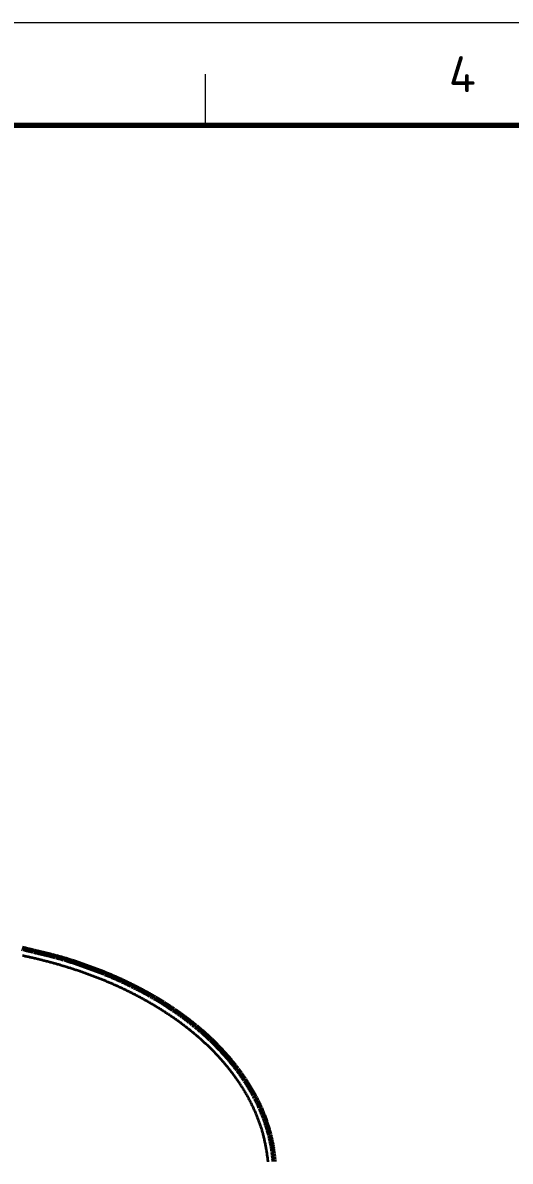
# Model space of a CAD drawing. Header units: millimetres. Extents: x 0 to 594, y 0 to 420.
# Drawn here: x 129.2 to 176.7, y 309.3 to 420 of the extents above; entities that cross this region are included whole.
import ezdxf
from ezdxf.enums import TextEntityAlignment as Align

# ---------------------------------------------------------------- set-up
doc = ezdxf.new("R2010")
doc.units = ezdxf.units.MM
doc.linetypes.add('IRAM-E-TRAZOS', pattern=[5, 4, -1])
for name, color, linetype, lineweight in [('01-VISIBLE', 7, 'CONTINUOUS', 70), ('02-OCULTA', 4, 'IRAM-E-TRAZOS', 35), ('06-TEXTO', 7, 'CONTINUOUS', 25), ('07-RECUADRO', 7, 'CONTINUOUS', 70), ('08-FINA', 5, 'CONTINUOUS', 18)]:
    doc.layers.add(name, color=color, linetype=linetype, lineweight=lineweight)
doc.styles.add('ISO3098', font='isocpeur.ttf')

msp = doc.modelspace()

# ---------------------------------------------------------------- linework, layer by layer
at = {"layer": '01-VISIBLE'}
msp.add_lwpolyline([(153.7, 309.257), (153.692, 309.352), (153.683, 309.446), (153.674, 309.541), (153.664, 309.635), (153.653, 309.729), (153.642, 309.824), (153.631, 309.918), (153.618, 310.012), (153.606, 310.106), (153.592, 310.2), (153.578, 310.294), (153.564, 310.388), (153.549, 310.482), (153.533, 310.575), (153.517, 310.669), (153.5, 310.763), (153.483, 310.856), (153.465, 310.949), (153.446, 311.042), (153.427, 311.135), (153.407, 311.228), (153.387, 311.321), (153.366, 311.414), (153.345, 311.506), (153.323, 311.599), (153.301, 311.691), (153.278, 311.783), (153.254, 311.875), (153.23, 311.967), (153.205, 312.058), (153.18, 312.15), (153.154, 312.241), (153.128, 312.333), (153.101, 312.424), (153.074, 312.515), (153.046, 312.605), (153.018, 312.696), (152.989, 312.787), (152.959, 312.877), (152.929, 312.967), (152.899, 313.057), (152.868, 313.147), (152.836, 313.236), (152.804, 313.325), (152.772, 313.415), (152.739, 313.504), (152.705, 313.593), (152.671, 313.681), (152.636, 313.77), (152.601, 313.858), (152.566, 313.946), (152.53, 314.034), (152.493, 314.121), (152.456, 314.209), (152.419, 314.296), (152.381, 314.383), (152.342, 314.47), (152.303, 314.557), (152.264, 314.643), (152.224, 314.729), (152.184, 314.815), (152.143, 314.901), (152.102, 314.986), (152.06, 315.072), (152.018, 315.157), (151.976, 315.242), (151.933, 315.326), (151.889, 315.411), (151.845, 315.495), (151.801, 315.579), (151.756, 315.663), (151.711, 315.746), (151.665, 315.83), (151.619, 315.913), (151.573, 315.995), (151.526, 316.078), (151.479, 316.16), (151.431, 316.243), (151.383, 316.324), (151.334, 316.406), (151.285, 316.487), (151.236, 316.569), (151.186, 316.649), (151.136, 316.73), (151.086, 316.811), (151.035, 316.891), (150.983, 316.971), (150.932, 317.05), (150.88, 317.13), (150.827, 317.209), (150.775, 317.288), (150.721, 317.366), (150.668, 317.445), (150.614, 317.523), (150.56, 317.601), (150.505, 317.679), (150.45, 317.756), (150.395, 317.833), (150.339, 317.91), (150.283, 317.987), (150.227, 318.063), (150.17, 318.139), (150.113, 318.215), (150.056, 318.291), (149.998, 318.366), (149.94, 318.442), (149.881, 318.516), (149.823, 318.591), (149.764, 318.665), (149.704, 318.74), (149.645, 318.813), (149.585, 318.887), (149.524, 318.96), (149.464, 319.034), (149.403, 319.106), (149.342, 319.179), (149.28, 319.251), (149.218, 319.323), (149.156, 319.395), (149.094, 319.467), (149.031, 319.538), (148.968, 319.609), (148.905, 319.68), (148.841, 319.75), (148.777, 319.821), (148.713, 319.891), (148.648, 319.96), (148.584, 320.03), (148.519, 320.099), (148.453, 320.168), (148.388, 320.237), (148.322, 320.305), (148.256, 320.373), (148.19, 320.441), (148.123, 320.509), (148.056, 320.576), (147.989, 320.644), (147.922, 320.71), (147.854, 320.777), (147.786, 320.844), (147.718, 320.91), (147.65, 320.976), (147.581, 321.041), (147.512, 321.107), (147.443, 321.172), (147.374, 321.237), (147.304, 321.301), (147.235, 321.366), (147.164, 321.43), (147.094, 321.494), (147.024, 321.557), (146.953, 321.621), (146.882, 321.684), (146.811, 321.747), (146.739, 321.809), (146.668, 321.872), (146.596, 321.934), (146.524, 321.995), (146.452, 322.057), (146.379, 322.118), (146.307, 322.18), (146.234, 322.24), (146.161, 322.301), (146.087, 322.361), (146.014, 322.421), (145.94, 322.481), (145.866, 322.541), (145.792, 322.6), (145.718, 322.659), (145.643, 322.718), (145.568, 322.777), (145.494, 322.835), (145.418, 322.893), (145.343, 322.951), (145.268, 323.009), (145.192, 323.066), (145.116, 323.124), (145.04, 323.18), (144.964, 323.237), (144.888, 323.294), (144.811, 323.35), (144.734, 323.406), (144.658, 323.461), (144.581, 323.517), (144.503, 323.572), (144.426, 323.627), (144.348, 323.682), (144.271, 323.736), (144.193, 323.791), (144.115, 323.845), (144.036, 323.899), (143.958, 323.952), (143.879, 324.006), (143.801, 324.059), (143.722, 324.112), (143.643, 324.164), (143.564, 324.217), (143.484, 324.269), (143.405, 324.321), (143.325, 324.372), (143.245, 324.424), (143.165, 324.475), (143.085, 324.526), (143.005, 324.577), (142.925, 324.627), (142.844, 324.678), (142.763, 324.728), (142.683, 324.778), (142.602, 324.827), (142.52, 324.877), (142.439, 324.926), (142.358, 324.975), (142.276, 325.023), (142.195, 325.072), (142.113, 325.12), (142.031, 325.168), (141.949, 325.216), (141.867, 325.263), (141.784, 325.311), (141.702, 325.358), (141.619, 325.405), (141.537, 325.451), (141.454, 325.498), (141.371, 325.544), (141.288, 325.59), (141.204, 325.636), (141.121, 325.681), (141.038, 325.727), (140.954, 325.772), (140.87, 325.817), (140.787, 325.861), (140.703, 325.906), (140.619, 325.95), (140.535, 325.994), (140.45, 326.038), (140.366, 326.081), (140.282, 326.125), (140.197, 326.168), (140.112, 326.211), (140.028, 326.254), (139.943, 326.296), (139.858, 326.339), (139.773, 326.381), (139.687, 326.423), (139.602, 326.465), (139.517, 326.506), (139.431, 326.547), (139.346, 326.588), (139.26, 326.629), (139.174, 326.67), (139.088, 326.71), (139.002, 326.751), (138.916, 326.791), (138.83, 326.831), (138.744, 326.87), (138.657, 326.909), (138.571, 326.949), (138.484, 326.988), (138.397, 327.026), (138.31, 327.065), (138.224, 327.103), (138.137, 327.141), (138.049, 327.179), (137.962, 327.216), (137.875, 327.254), (137.788, 327.291), (137.7, 327.328), (137.613, 327.365), (137.525, 327.401), (137.437, 327.437), (137.349, 327.473), (137.261, 327.509), (137.173, 327.545), (137.085, 327.58), (136.997, 327.615), (136.909, 327.65), (136.82, 327.685), (136.732, 327.72), (136.643, 327.754), (136.555, 327.788), (136.466, 327.822), (136.378, 327.856), (136.289, 327.89), (136.2, 327.924), (136.111, 327.957), (136.022, 327.99), (135.933, 328.023), (135.844, 328.056), (135.755, 328.089), (135.666, 328.121), (135.576, 328.154), (135.487, 328.186), (135.398, 328.218), (135.308, 328.25), (135.219, 328.282), (135.129, 328.314), (135.04, 328.345), (134.95, 328.377), (134.86, 328.408), (134.771, 328.439), (134.681, 328.47), (134.591, 328.501), (134.501, 328.531), (134.411, 328.562), (134.321, 328.592), (134.231, 328.622), (134.141, 328.651), (134.051, 328.681), (133.96, 328.71), (133.87, 328.739), (133.779, 328.768), (133.689, 328.796), (133.598, 328.824), (133.507, 328.852), (133.416, 328.879), (133.325, 328.907), (133.234, 328.934), (133.143, 328.96), (133.052, 328.987), (132.961, 329.013), (132.869, 329.039), (132.778, 329.064), (132.686, 329.09), (132.595, 329.115), (132.503, 329.139), (132.411, 329.164), (132.319, 329.188), (132.228, 329.212), (132.136, 329.236), (132.044, 329.259), (131.952, 329.283), (131.859, 329.306), (131.767, 329.329), (131.675, 329.351), (131.583, 329.374), (131.491, 329.397), (131.398, 329.419), (131.306, 329.441), (131.214, 329.464), (131.121, 329.486), (131.029, 329.508), (130.937, 329.53), (130.844, 329.552), (130.752, 329.574), (130.659, 329.596), (130.567, 329.617), (130.475, 329.639), (130.382, 329.661), (130.29, 329.683), (130.197, 329.705), (130.105, 329.727), (130.013, 329.749), (129.92, 329.771), (129.828, 329.794), (129.736, 329.817), (129.644, 329.84), (129.552, 329.864), (129.461, 329.89), (129.369, 329.916), (129.278, 329.942), (129.186, 329.966)], dxfattribs=at)
at = {"layer": '02-OCULTA'}
msp.add_lwpolyline([(129.207, 329.285), (129.297, 329.266), (129.388, 329.247), (129.478, 329.228), (129.568, 329.209), (129.659, 329.189), (129.749, 329.169), (129.839, 329.149), (129.93, 329.129), (130.02, 329.109), (130.11, 329.089), (130.2, 329.068), (130.29, 329.047), (130.38, 329.026), (130.47, 329.005), (130.56, 328.984), (130.65, 328.962), (130.74, 328.941), (130.83, 328.919), (130.92, 328.897), (131.01, 328.875), (131.099, 328.852), (131.189, 328.83), (131.279, 328.807), (131.368, 328.784), (131.458, 328.761), (131.547, 328.738), (131.637, 328.715), (131.726, 328.691), (131.816, 328.667), (131.905, 328.643), (131.994, 328.619), (132.084, 328.595), (132.173, 328.57), (132.262, 328.546), (132.351, 328.521), (132.44, 328.496), (132.529, 328.471), (132.618, 328.445), (132.707, 328.42), (132.795, 328.394), (132.884, 328.368), (132.973, 328.342), (133.062, 328.316), (133.15, 328.289), (133.239, 328.263), (133.327, 328.236), (133.416, 328.209), (133.504, 328.181), (133.592, 328.154), (133.681, 328.127), (133.769, 328.099), (133.857, 328.071), (133.945, 328.043), (134.033, 328.014), (134.121, 327.986), (134.209, 327.957), (134.297, 327.928), (134.385, 327.899), (134.472, 327.87), (134.56, 327.841), (134.648, 327.811), (134.735, 327.781), (134.823, 327.751), (134.91, 327.721), (134.998, 327.691), (135.085, 327.66), (135.172, 327.63), (135.259, 327.599), (135.346, 327.568), (135.433, 327.536), (135.52, 327.505), (135.607, 327.473), (135.694, 327.441), (135.781, 327.409), (135.867, 327.377), (135.954, 327.345), (136.041, 327.312), (136.127, 327.279), (136.213, 327.246), (136.3, 327.213), (136.386, 327.18), (136.472, 327.146), (136.558, 327.112), (136.644, 327.078), (136.73, 327.044), (136.816, 327.01), (136.902, 326.975), (136.987, 326.94), (137.073, 326.905), (137.159, 326.87), (137.244, 326.835), (137.329, 326.799), (137.415, 326.764), (137.5, 326.728), (137.585, 326.692), (137.67, 326.655), (137.755, 326.619), (137.84, 326.582), (137.925, 326.545), (138.009, 326.508), (138.094, 326.471), (138.179, 326.433), (138.263, 326.396), (138.347, 326.358), (138.432, 326.319), (138.516, 326.281), (138.6, 326.243), (138.684, 326.204), (138.768, 326.165), (138.851, 326.126), (138.935, 326.086), (139.019, 326.047), (139.102, 326.007), (139.186, 325.967), (139.269, 325.927), (139.352, 325.887), (139.435, 325.846), (139.518, 325.805), (139.601, 325.764), (139.684, 325.723), (139.767, 325.682), (139.849, 325.64), (139.932, 325.598), (140.014, 325.556), (140.096, 325.514), (140.178, 325.472), (140.26, 325.429), (140.342, 325.386), (140.424, 325.343), (140.506, 325.3), (140.588, 325.256), (140.669, 325.213), (140.75, 325.169), (140.832, 325.124), (140.913, 325.08), (140.994, 325.036), (141.075, 324.991), (141.156, 324.946), (141.236, 324.901), (141.317, 324.855), (141.397, 324.81), (141.477, 324.764), (141.558, 324.718), (141.638, 324.671), (141.718, 324.625), (141.797, 324.578), (141.877, 324.531), (141.957, 324.484), (142.036, 324.437), (142.115, 324.389), (142.194, 324.341), (142.273, 324.293), (142.352, 324.245), (142.431, 324.196), (142.51, 324.148), (142.588, 324.099), (142.666, 324.049), (142.745, 324), (142.823, 323.95), (142.901, 323.901), (142.978, 323.851), (143.056, 323.8), (143.133, 323.75), (143.211, 323.699), (143.288, 323.648), (143.365, 323.597), (143.442, 323.545), (143.518, 323.494), (143.595, 323.442), (143.671, 323.39), (143.748, 323.337), (143.824, 323.285), (143.9, 323.232), (143.975, 323.179), (144.051, 323.126), (144.126, 323.072), (144.202, 323.018), (144.277, 322.965), (144.352, 322.91), (144.426, 322.856), (144.501, 322.801), (144.575, 322.746), (144.65, 322.691), (144.724, 322.636), (144.798, 322.58), (144.871, 322.524), (144.945, 322.468), (145.018, 322.412), (145.091, 322.355), (145.164, 322.299), (145.237, 322.242), (145.31, 322.184), (145.382, 322.127), (145.454, 322.069), (145.526, 322.011), (145.598, 321.953), (145.67, 321.894), (145.741, 321.836), (145.813, 321.777), (145.884, 321.718), (145.954, 321.658), (146.025, 321.598), (146.095, 321.538), (146.166, 321.478), (146.236, 321.418), (146.306, 321.357), (146.375, 321.296), (146.444, 321.235), (146.514, 321.174), (146.583, 321.112), (146.651, 321.05), (146.72, 320.988), (146.788, 320.926), (146.856, 320.863), (146.924, 320.8), (146.991, 320.737), (147.059, 320.674), (147.126, 320.61), (147.193, 320.546), (147.259, 320.482), (147.326, 320.418), (147.392, 320.353), (147.458, 320.288), (147.524, 320.223), (147.589, 320.158), (147.654, 320.092), (147.719, 320.026), (147.784, 319.96), (147.848, 319.894), (147.912, 319.827), (147.976, 319.761), (148.04, 319.693), (148.103, 319.626), (148.166, 319.558), (148.229, 319.491), (148.292, 319.422), (148.354, 319.354), (148.416, 319.285), (148.478, 319.217), (148.539, 319.147), (148.6, 319.078), (148.661, 319.008), (148.722, 318.939), (148.782, 318.868), (148.842, 318.798), (148.901, 318.727), (148.961, 318.656), (149.02, 318.585), (149.079, 318.514), (149.137, 318.442), (149.195, 318.37), (149.253, 318.298), (149.311, 318.226), (149.368, 318.153), (149.425, 318.08), (149.481, 318.007), (149.537, 317.934), (149.593, 317.86), (149.649, 317.786), (149.704, 317.712), (149.759, 317.638), (149.814, 317.563), (149.868, 317.488), (149.922, 317.413), (149.976, 317.337), (150.029, 317.262), (150.082, 317.186), (150.134, 317.11), (150.186, 317.034), (150.238, 316.957), (150.29, 316.88), (150.341, 316.803), (150.391, 316.726), (150.442, 316.648), (150.492, 316.57), (150.541, 316.492), (150.591, 316.414), (150.639, 316.336), (150.688, 316.257), (150.736, 316.178), (150.784, 316.098), (150.831, 316.019), (150.878, 315.939), (150.924, 315.859), (150.97, 315.779), (151.016, 315.699), (151.061, 315.618), (151.105, 315.537), (151.15, 315.456), (151.193, 315.374), (151.237, 315.293), (151.28, 315.211), (151.322, 315.129), (151.364, 315.046), (151.406, 314.964), (151.447, 314.881), (151.488, 314.798), (151.528, 314.715), (151.568, 314.631), (151.608, 314.548), (151.647, 314.464), (151.685, 314.38), (151.724, 314.296), (151.761, 314.211), (151.799, 314.127), (151.836, 314.042), (151.872, 313.957), (151.908, 313.872), (151.944, 313.786), (151.979, 313.701), (152.014, 313.615), (152.048, 313.529), (152.082, 313.443), (152.116, 313.357), (152.149, 313.271), (152.182, 313.184), (152.214, 313.098), (152.245, 313.011), (152.276, 312.924), (152.307, 312.836), (152.336, 312.749), (152.366, 312.661), (152.394, 312.573), (152.422, 312.485), (152.449, 312.396), (152.476, 312.308), (152.502, 312.219), (152.528, 312.13), (152.552, 312.041), (152.576, 311.952), (152.6, 311.862), (152.622, 311.773), (152.644, 311.683), (152.666, 311.593), (152.687, 311.503), (152.707, 311.413), (152.727, 311.322), (152.746, 311.232), (152.765, 311.141), (152.783, 311.051), (152.801, 310.96), (152.819, 310.869), (152.836, 310.778), (152.853, 310.687), (152.87, 310.596), (152.886, 310.505), (152.902, 310.414), (152.918, 310.323), (152.933, 310.232), (152.949, 310.141), (152.964, 310.05), (152.979, 309.958), (152.993, 309.867), (153.008, 309.776), (153.022, 309.684), (153.035, 309.593), (153.047, 309.501), (153.058, 309.409), (153.068, 309.317), (153.076, 309.225)], dxfattribs=at)
at = {"layer": '07-RECUADRO'}
msp.add_lwpolyline([(25, 10), (584, 10), (584, 410), (25, 410)], close=True, dxfattribs=at)
at = {"layer": '08-FINA'}
msp.add_line((147, 410), (147, 415), dxfattribs=at)
msp.add_lwpolyline([(0, 0), (594, 0), (594, 420), (0, 420)], close=True, dxfattribs=at)

# ---------------------------------------------------------------- texts
at = {"layer": '06-TEXTO', "style": 'ISO3098'}
msp.add_text('4', height=3.5, dxfattribs=at).set_placement((172, 415), align=Align.MIDDLE_CENTER)

doc.saveas('drawing.dxf')
